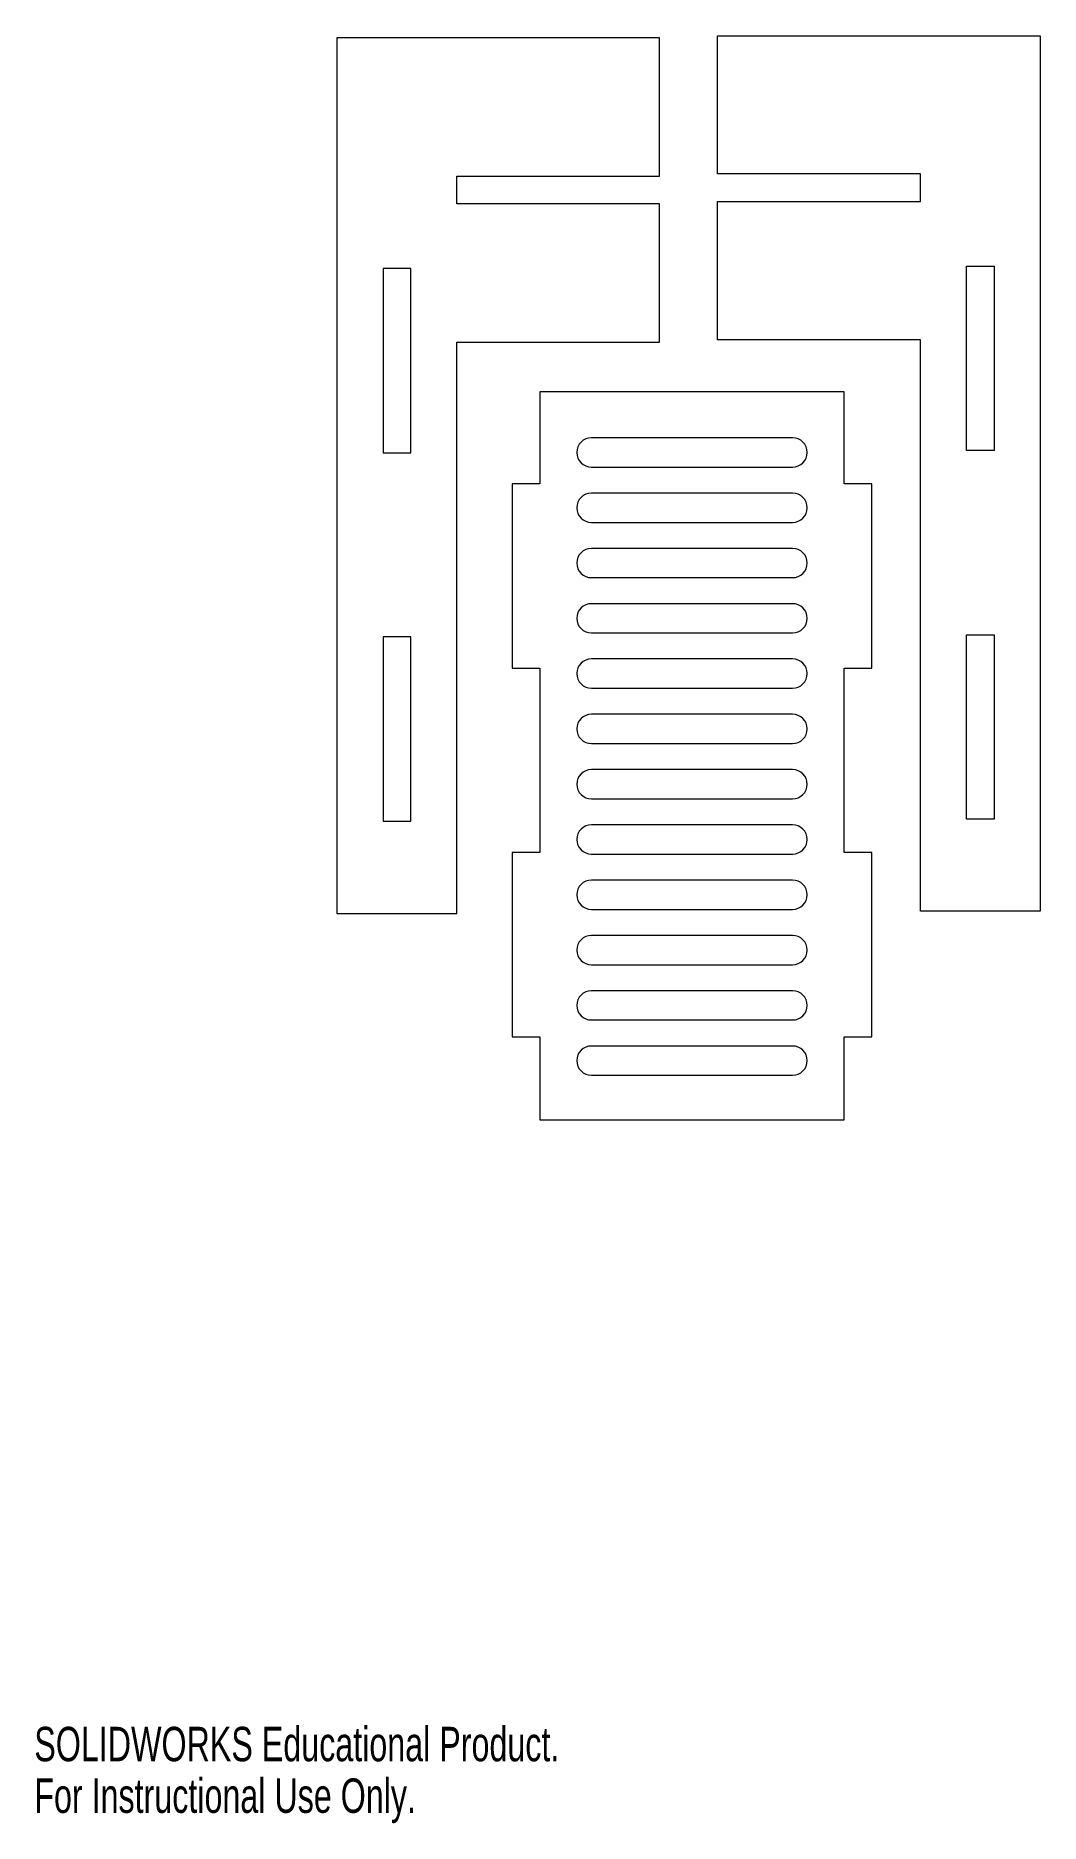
# Model space of a CAD drawing. Header units: inches. Extents: x 0.01 to 4.29, y 0 to 7.63.
import ezdxf

# ---------------------------------------------------------------- set-up
doc = ezdxf.new("R2010")
doc.units = ezdxf.units.IN
doc.header["$MEASUREMENT"] = 0
doc.styles.add('SLDTEXTSTYLE0', font='TXT', dxfattribs={"width": 0.7})

msp = doc.modelspace()

# ---------------------------------------------------------------- linework, layer by layer
at = {"color": 7, "linetype": 'Continuous', "lineweight": 15}
for p, q in [((1.292, 7.6253), (1.292, 3.8851)), ((2.67, 7.6253), (1.292, 7.6253)), ((2.67, 7.0347), (2.67, 7.6253)), ((2.9169, 7.0443), (2.9169, 7.6349)), ((2.9169, 7.6349), (4.2948, 7.6349)), ((4.2948, 7.6349), (4.2948, 3.8947)), ((1.8039, 7.0347), (2.67, 7.0347)), ((1.8039, 6.9166), (1.8039, 7.0347)), ((3.783, 7.0443), (2.9169, 7.0443)), ((3.783, 6.9262), (3.783, 7.0443)), ((2.67, 6.9166), (1.8039, 6.9166)), ((2.67, 6.3261), (2.67, 6.9166)), ((2.9169, 6.3356), (2.9169, 6.9262)), ((2.9169, 6.9262), (3.783, 6.9262)), ((3.9799, 5.8632), (3.9799, 6.6506)), ((3.9799, 6.6506), (4.098, 6.6506)), ((4.098, 6.6506), (4.098, 5.8632)), ((1.607, 6.641), (1.4889, 6.641)), ((1.4889, 6.641), (1.4889, 5.8536)), ((1.607, 5.8536), (1.607, 6.641)), ((1.8039, 6.3261), (2.67, 6.3261)), ((1.8039, 3.8851), (1.8039, 6.3261)), ((3.783, 6.3356), (2.9169, 6.3356)), ((3.783, 3.8947), (3.783, 6.3356)), ((2.1585, 6.114), (2.1585, 5.7203)), ((3.4577, 6.114), (2.1585, 6.114)), ((3.4577, 5.7203), (3.4577, 6.114)), ((3.2377, 5.9171), (2.3785, 5.9171)), ((1.4889, 5.8536), (1.607, 5.8536)), ((4.098, 5.8632), (3.9799, 5.8632)), ((2.3785, 5.7921), (3.2377, 5.7921)), ((2.0404, 5.7203), (2.0404, 4.9329)), ((2.1585, 5.7203), (2.0404, 5.7203)), ((3.2377, 5.6809), (2.3785, 5.6809)), ((3.5758, 5.7203), (3.4577, 5.7203)), ((3.5758, 4.9329), (3.5758, 5.7203)), ((2.3785, 5.5559), (3.2377, 5.5559)), ((3.2377, 5.4447), (2.3785, 5.4447)), ((2.3785, 5.3197), (3.2377, 5.3197)), ((3.2377, 5.2085), (2.3785, 5.2085)), ((1.607, 5.0662), (1.4889, 5.0662)), ((1.4889, 5.0662), (1.4889, 4.2788)), ((1.607, 4.2788), (1.607, 5.0662)), ((2.3785, 5.0835), (3.2377, 5.0835)), ((3.9799, 4.2884), (3.9799, 5.0758)), ((3.9799, 5.0758), (4.098, 5.0758)), ((4.098, 5.0758), (4.098, 4.2884)), ((3.2377, 4.9723), (2.3785, 4.9723)), ((2.0404, 4.9329), (2.1585, 4.9329)), ((2.1585, 4.9329), (2.1585, 4.1455)), ((3.4577, 4.9329), (3.5758, 4.9329)), ((3.4577, 4.1455), (3.4577, 4.9329)), ((2.3785, 4.8473), (3.2377, 4.8473)), ((3.2377, 4.736), (2.3785, 4.736)), ((2.3785, 4.611), (3.2377, 4.611)), ((3.2377, 4.4998), (2.3785, 4.4998)), ((2.3785, 4.3748), (3.2377, 4.3748)), ((1.4889, 4.2788), (1.607, 4.2788)), ((4.098, 4.2884), (3.9799, 4.2884)), ((3.2377, 4.2636), (2.3785, 4.2636)), ((2.0404, 4.1455), (2.0404, 3.3581)), ((2.1585, 4.1455), (2.0404, 4.1455)), ((2.3785, 4.1386), (3.2377, 4.1386)), ((3.5758, 4.1455), (3.4577, 4.1455)), ((3.5758, 3.3581), (3.5758, 4.1455)), ((3.2377, 4.0274), (2.3785, 4.0274)), ((2.3785, 3.9024), (3.2377, 3.9024)), ((1.292, 3.8851), (1.8039, 3.8851)), ((4.2948, 3.8947), (3.783, 3.8947)), ((3.2377, 3.7912), (2.3785, 3.7912)), ((2.3785, 3.6662), (3.2377, 3.6662)), ((3.2377, 3.5549), (2.3785, 3.5549)), ((2.3785, 3.4299), (3.2377, 3.4299)), ((2.0404, 3.3581), (2.1585, 3.3581)), ((2.1585, 3.3581), (2.1585, 3.0038)), ((3.2377, 3.3187), (2.3785, 3.3187)), ((3.4577, 3.3581), (3.5758, 3.3581)), ((3.4577, 3.0038), (3.4577, 3.3581)), ((2.3785, 3.1937), (3.2377, 3.1937)), ((2.1585, 3.0038), (3.4577, 3.0038))]:
    msp.add_line(p, q, dxfattribs=at)
for centre, start, end in [((2.3785, 5.8546), 90, 270), ((3.2377, 5.8546), 270, 90), ((2.3785, 5.6184), 90, 270), ((3.2377, 5.6184), 270, 90), ((2.3785, 5.3822), 90, 270), ((3.2377, 5.3822), 270, 90), ((2.3785, 5.146), 90, 270), ((3.2377, 5.146), 270, 90), ((2.3785, 4.9098), 90, 270), ((3.2377, 4.9098), 270, 90), ((2.3785, 4.6735), 90, 270), ((3.2377, 4.6735), 270, 90), ((2.3785, 4.4373), 90, 270), ((3.2377, 4.4373), 270, 90), ((2.3785, 4.2011), 90, 270), ((3.2377, 4.2011), 270, 90), ((2.3785, 3.9649), 90, 270), ((3.2377, 3.9649), 270, 90), ((2.3785, 3.7287), 90, 270), ((3.2377, 3.7287), 270, 90), ((2.3785, 3.4924), 90, 270), ((3.2377, 3.4924), 270, 90), ((2.3785, 3.2562), 90, 270), ((3.2377, 3.2562), 270, 90)]:
    msp.add_arc(centre, 0.0625, start, end, dxfattribs=at)

# ---------------------------------------------------------------- texts
at = {"color": 7, "linetype": 'Continuous', "char_height": 0.14705, "attachment_point": 1, "style": 'SLDTEXTSTYLE0'}
for s, insert in [('SOLIDWORKS Educational Product.', (0, 0.4101)), ('For Instructional Use Only.', (0, 0.1896))]:
    msp.add_mtext(s, dxfattribs=dict(at, insert=insert))

doc.saveas('drawing.dxf')
